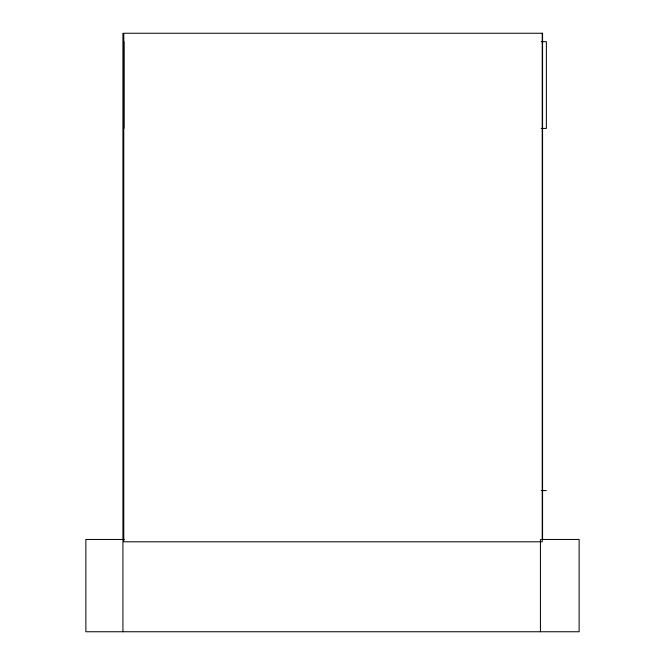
<?xml version="1.0" encoding="UTF-8"?>
<svg xmlns="http://www.w3.org/2000/svg" width="665" height="665" viewBox="0 0 665 665"><rect width="100%" height="100%" fill="white"/><g stroke="black" fill="none" stroke-linecap="round" stroke-linejoin="round"><path stroke-width="1" d="M541.177 41.671L546.364 41.671L546.364 128.411L541.177 128.411M541.177 490.595L546.364 490.595M124.289 539.456L85.868 539.456L85.868 631.75L579.132 631.75L579.132 539.456L541.742 539.456M542.574 33.25L542.574 539.573M540.429 539.456L540.429 631.75M123.923 41.671L123.923 128.411M122.925 33.25L122.925 631.75M542.224 33.25L123.773 33.25L123.773 541.8L542.224 541.8L542.224 33.25"/></g></svg>
